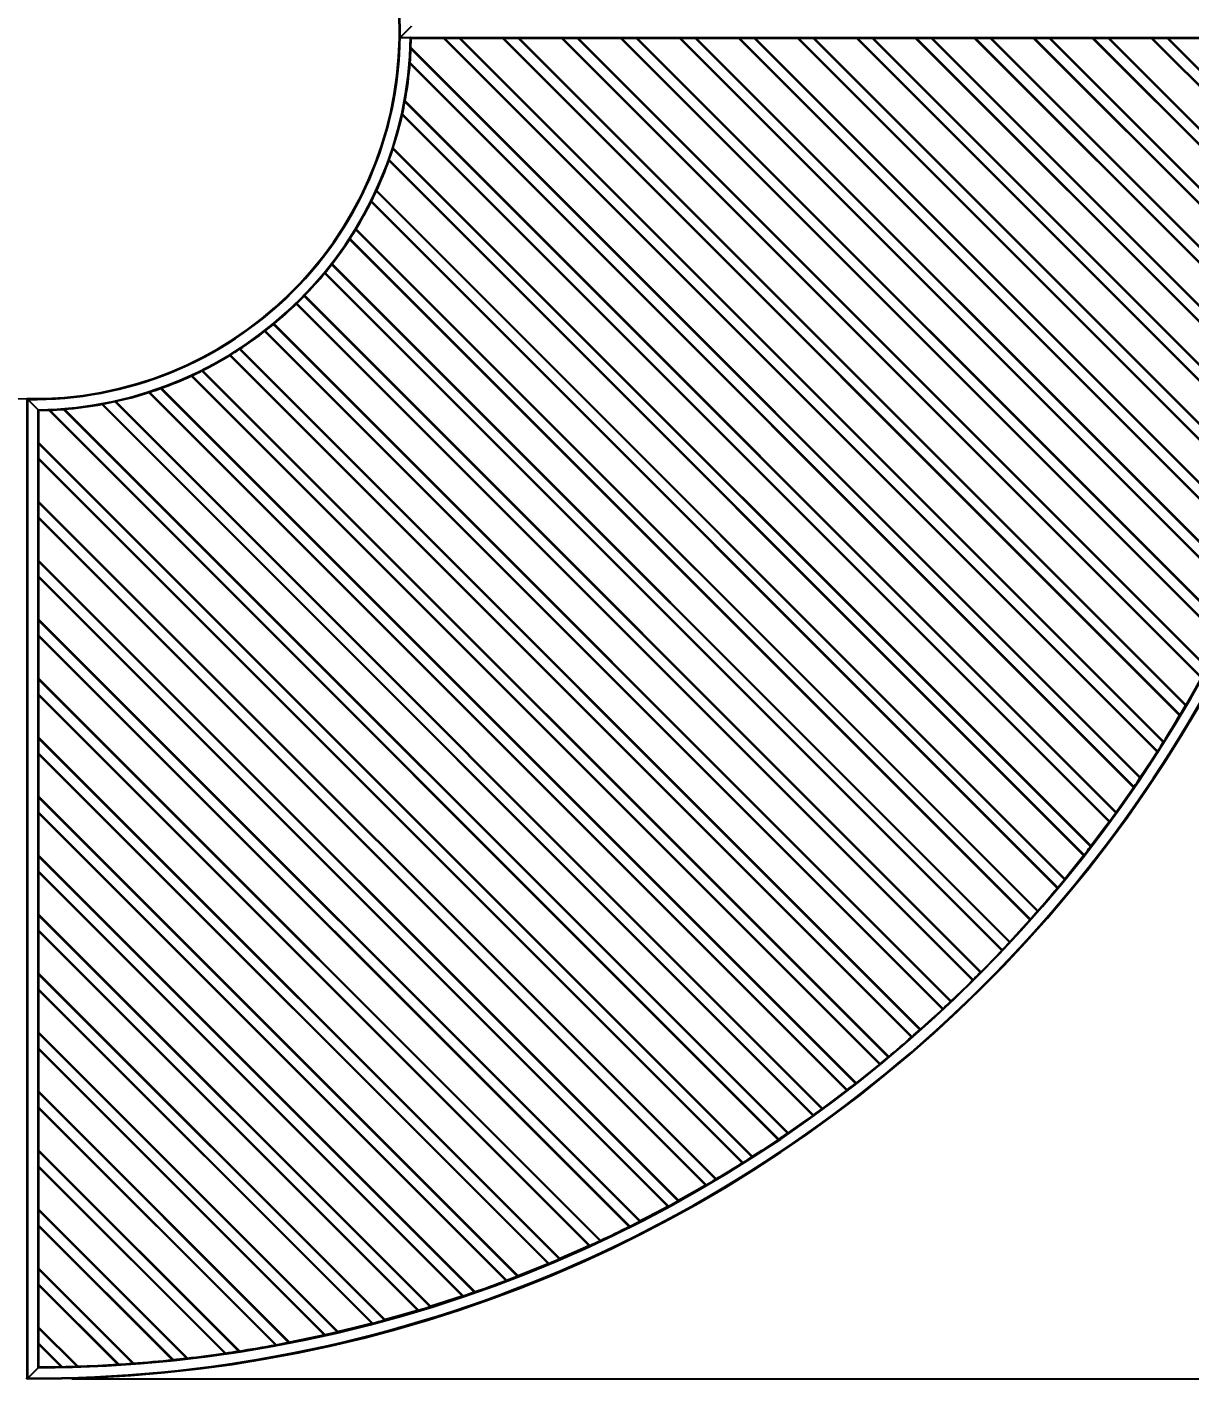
# Model space of a CAD drawing. Header units: millimetres. Extents: x -3019 to 2921, y -1257 to 2943.
# Drawn here: x -1584 to -803, y 381 to 1288 of the extents above; entities that cross this region are included whole.
import ezdxf

# ---------------------------------------------------------------- set-up
doc = ezdxf.new("R2010")
doc.units = ezdxf.units.MM
doc.header["$PDSIZE"] = -1
doc.layers.add('WYMIAR', color=96, linetype='Continuous')
doc.dimstyles.new('1-1', dxfattribs={"dimtxt": 30, "dimasz": 25, "dimexe": 6.25, "dimexo": 30, "dimgap": 20.625, "dimtad": 1, "dimdec": 1, "dimtxsty": 'Standard', "dimcen": 0, "dimclrd": 2, "dimclre": 2, "dimclrt": 2, "dimadec": 0, "dimazin": 0, "dimtfac": 1, "dimtdec": 1, "dimtmove": 0, "dimatfit": 3, "dimfxl": 1, "dimarcsym": 0})

# ---------------------------------------------------------------- blocks, each defined once
blk = doc.blocks.new('*D13')
at = {"layer": 'Defpoints', "color": 0}
for p in [(-1583.56, 2188.54), (-1583.56, 380.54), (-414.66, 380.54)]:
    blk.add_point(p, dxfattribs=at)
at = {"layer": 'WYMIAR', "color": 2, "lineweight": -2}
for p, q in [((-1553.56, 2188.54), (-408.41, 2188.54)), ((-414.66, 2163.54), (-414.66, 405.54)), ((-1553.56, 380.54), (-408.41, 380.54))]:
    blk.add_line(p, q, dxfattribs=at)
at = {"layer": 'WYMIAR', "color": 2}
for points in [[(-418.83, 2163.54), (-410.49, 2163.54), (-414.66, 2188.54)], [(-418.83, 405.54), (-410.49, 405.54), (-414.66, 380.54)]]:
    blk.add_solid(points, dxfattribs=at)
at = {"layer": 'WYMIAR', "color": 2, "insert": (-450.28, 1284.54), "char_height": 30, "attachment_point": 5, "rotation": 90}
blk.add_mtext('1800', dxfattribs=at)

msp = doc.modelspace()

# ---------------------------------------------------------------- linework, layer by layer
for p, q in [((-1326.09, 1288.01), (-1333.09, 1281.01)), ((-1333.06, 1281.04), (-1326.06, 1288.04)), ((-1333.06, 1281.04), (-676.06, 1281.04)), ((-1325.81, 1273.45), (-1325.6, 1280.57)), ((-1325.6, 1280.54), (-1304.04, 1280.54)), ((-824.95, 801.45), (-1304.04, 1280.54)), ((-1304.04, 1280.54), (-1303.33, 1280.54)), ((-824.67, 801.88), (-1303.33, 1280.54)), ((-1303.33, 1280.54), (-1293.43, 1280.54)), ((-820.83, 807.94), (-1293.43, 1280.54)), ((-1293.43, 1280.54), (-1292.72, 1280.54)), ((-1292.72, 1280.54), (-1264.44, 1280.54)), ((-820.56, 808.38), (-1292.72, 1280.54)), ((-809.83, 825.93), (-1264.44, 1280.54)), ((-1264.44, 1280.54), (-1263.73, 1280.54)), ((-809.57, 826.37), (-1263.73, 1280.54)), ((-1263.73, 1280.54), (-1253.83, 1280.54)), ((-805.89, 832.6), (-1253.83, 1280.54)), ((-1253.83, 1280.54), (-1253.12, 1280.54)), ((-1253.12, 1280.54), (-1224.84, 1280.54)), ((-805.63, 833.05), (-1253.12, 1280.54)), ((-795.39, 851.09), (-1224.84, 1280.54)), ((-1224.84, 1280.54), (-1224.13, 1280.54)), ((-795.14, 851.54), (-1224.13, 1280.54)), ((-1224.13, 1280.54), (-1214.23, 1280.54)), ((-791.64, 857.94), (-1214.23, 1280.54)), ((-1214.23, 1280.54), (-1213.53, 1280.54)), ((-1213.53, 1280.54), (-1185.24, 1280.54)), ((-791.39, 858.4), (-1213.53, 1280.54)), ((-781.64, 876.94), (-1185.24, 1280.54)), ((-1185.24, 1280.54), (-1184.53, 1280.54)), ((-781.4, 877.41), (-1184.53, 1280.54)), ((-1184.53, 1280.54), (-1174.64, 1280.54)), ((-778.08, 883.99), (-1174.64, 1280.54)), ((-1174.64, 1280.54), (-1173.93, 1280.54)), ((-1173.93, 1280.54), (-1145.64, 1280.54)), ((-777.85, 884.46), (-1173.93, 1280.54)), ((-768.62, 903.51), (-1145.64, 1280.54)), ((-1145.64, 1280.54), (-1144.94, 1280.54)), ((-768.39, 903.99), (-1144.94, 1280.54)), ((-1144.94, 1280.54), (-1135.04, 1280.54)), ((-765.25, 910.76), (-1135.04, 1280.54)), ((-1135.04, 1280.54), (-1134.33, 1280.54)), ((-1134.33, 1280.54), (-1106.05, 1280.54)), ((-765.03, 911.24), (-1134.33, 1280.54)), ((-756.34, 930.83), (-1106.05, 1280.54)), ((-1106.05, 1280.54), (-1105.34, 1280.54)), ((-756.12, 931.32), (-1105.34, 1280.54)), ((-1105.34, 1280.54), (-1095.44, 1280.54)), ((-753.18, 938.28), (-1095.44, 1280.54)), ((-1095.44, 1280.54), (-1094.73, 1280.54)), ((-1094.73, 1280.54), (-1066.45, 1280.54)), ((-752.97, 938.77), (-1094.73, 1280.54)), ((-744.83, 958.92), (-1066.45, 1280.54)), ((-1066.45, 1280.54), (-1065.74, 1280.54)), ((-744.63, 959.43), (-1065.74, 1280.54)), ((-1065.74, 1280.54), (-1055.84, 1280.54)), ((-741.88, 966.58), (-1055.84, 1280.54)), ((-1055.84, 1280.54), (-1055.13, 1280.54)), ((-1055.13, 1280.54), (-1026.85, 1280.54)), ((-741.69, 967.09), (-1055.13, 1280.54)), ((-734.12, 987.81), (-1026.85, 1280.54)), ((-1026.85, 1280.54), (-1026.14, 1280.54)), ((-733.94, 988.34), (-1026.14, 1280.54)), ((-1026.14, 1280.54), (-1016.24, 1280.54)), ((-731.4, 995.69), (-1016.24, 1280.54)), ((-1016.24, 1280.54), (-1015.54, 1280.54)), ((-1015.54, 1280.54), (-987.25, 1280.54)), ((-731.22, 996.22), (-1015.54, 1280.54)), ((-724.27, 1017.55), (-987.25, 1280.54)), ((-987.25, 1280.54), (-986.55, 1280.54)), ((-724.1, 1018.09), (-986.55, 1280.54)), ((-986.55, 1280.54), (-976.65, 1280.54)), ((-721.78, 1025.67), (-976.65, 1280.54)), ((-976.65, 1280.54), (-975.94, 1280.54)), ((-975.94, 1280.54), (-947.65, 1280.54)), ((-721.61, 1026.21), (-975.94, 1280.54)), ((-715.3, 1048.19), (-947.65, 1280.54)), ((-947.65, 1280.54), (-946.95, 1280.54)), ((-715.15, 1048.74), (-946.95, 1280.54)), ((-946.95, 1280.54), (-937.05, 1280.54)), ((-713.06, 1056.55), (-937.05, 1280.54)), ((-937.05, 1280.54), (-936.34, 1280.54)), ((-936.34, 1280.54), (-908.06, 1280.54)), ((-712.91, 1057.11), (-936.34, 1280.54)), ((-707.28, 1079.76), (-908.06, 1280.54)), ((-908.06, 1280.54), (-907.35, 1280.54)), ((-707.14, 1080.33), (-907.35, 1280.54)), ((-907.35, 1280.54), (-897.45, 1280.54)), ((-705.3, 1088.39), (-897.45, 1280.54)), ((-897.45, 1280.54), (-896.74, 1280.54)), ((-896.74, 1280.54), (-868.46, 1280.54)), ((-705.17, 1088.97), (-896.74, 1280.54)), ((-700.27, 1112.35), (-868.46, 1280.54)), ((-868.46, 1280.54), (-867.75, 1280.54)), ((-700.15, 1112.94), (-867.75, 1280.54)), ((-867.75, 1280.54), (-857.85, 1280.54)), ((-698.57, 1121.26), (-857.85, 1280.54)), ((-857.85, 1280.54), (-857.14, 1280.54)), ((-857.14, 1280.54), (-828.86, 1280.54)), ((-698.46, 1121.85), (-857.14, 1280.54)), ((-694.34, 1146.02), (-828.86, 1280.54)), ((-828.86, 1280.54), (-828.15, 1280.54)), ((-694.24, 1146.63), (-828.15, 1280.54)), ((-828.15, 1280.54), (-818.25, 1280.54)), ((-692.94, 1155.23), (-818.25, 1280.54)), ((-818.25, 1280.54), (-817.55, 1280.54)), ((-817.55, 1280.54), (-789.26, 1280.54)), ((-692.86, 1155.85), (-817.55, 1280.54)), ((-836.44, 783.95), (-1325.81, 1273.32)), ((-836.16, 784.38), (-1325.78, 1274)), ((-840.74, 777.64), (-1326.45, 1263.35)), ((-840.45, 778.06), (-1326.4, 1264.01)), ((-852.71, 760.62), (-1329.9, 1237.81)), ((-852.41, 761.03), (-1329.79, 1238.41)), ((-857.17, 754.48), (-1331.71, 1229.01)), ((-856.87, 754.89), (-1331.58, 1229.59)), ((-874.25, 731.96), (-1340.64, 1198.35)), ((-873.94, 732.35), (-1340.45, 1198.87)), ((-869.61, 737.93), (-1337.93, 1206.25)), ((-869.3, 738.33), (-1337.76, 1206.78)), ((-891.64, 710.46), (-1352.3, 1171.11)), ((-887.15, 715.87), (-1349.08, 1177.8)), ((-886.84, 716.26), (-1348.86, 1178.28)), ((-891.96, 710.07), (-1352.53, 1170.64)), ((-910.3, 688.81), (-1366.99, 1145.51)), ((-909.96, 689.18), (-1366.72, 1145.94)), ((-905.32, 694.44), (-1362.88, 1152)), ((-904.99, 694.82), (-1362.62, 1152.44)), ((-924.12, 673.64), (-1379.07, 1128.59)), ((-923.77, 674), (-1378.76, 1128.99)), ((-929.25, 668.17), (-1383.79, 1122.71)), ((-928.91, 668.53), (-1383.47, 1123.1)), ((-943.53, 653.45), (-1397.5, 1107.43)), ((-943.18, 653.81), (-1397.15, 1107.78)), ((-948.83, 648.15), (-1402.81, 1102.13)), ((-948.48, 648.5), (-1402.45, 1102.48)), ((-969.03, 628.75), (-1424.02, 1083.74)), ((-968.66, 629.09), (-1423.62, 1084.05)), ((-963.56, 633.88), (-1418.12, 1088.45)), ((-963.2, 634.23), (-1417.73, 1088.77)), ((-984.21, 614.94), (-1440.96, 1071.69)), ((-983.83, 615.27), (-1440.53, 1071.97)), ((-989.85, 609.97), (-1447.47, 1067.59)), ((-989.47, 610.3), (-1447.03, 1067.86)), ((-1011.29, 591.81), (-1473.31, 1053.83)), ((-1010.9, 592.13), (-1472.83, 1054.06)), ((-1005.48, 596.61), (-1466.14, 1057.27)), ((-1005.1, 596.93), (-1465.67, 1057.51)), ((-1027.38, 578.91), (-1493.89, 1045.42)), ((-1026.98, 579.22), (-1493.37, 1045.61)), ((-1583.56, 1038.54), (-1583.56, 380.55)), ((-1583.56, 380.54), (-1583.56, 1038.54)), ((-1576.09, 1031.06), (-1583.09, 1038.06)), ((-1583.07, 381.04), (-1583.07, 1038.04)), ((-1583.07, 1038.04), (-1576.07, 1031.04)), ((-1056.06, 557.38), (-1533.44, 1034.76)), ((-1055.65, 557.68), (-1532.84, 1034.87)), ((-1049.91, 561.85), (-1524.62, 1036.55)), ((-1049.5, 562.15), (-1524.04, 1036.68)), ((-1033.35, 574.28), (-1501.81, 1042.73)), ((-1032.95, 574.59), (-1501.27, 1042.91)), ((-1576.07, 388.04), (-1576.07, 1031.04)), ((-1575.6, 1030.57), (-1568.35, 1030.79)), ((-1575.56, 1009.01), (-1575.56, 1030.54)), ((-1079.4, 541.13), (-1569.03, 1030.76)), ((-1078.98, 541.42), (-1568.35, 1030.79)), ((-1073.09, 545.42), (-1559.03, 1031.37)), ((-1072.67, 545.71), (-1558.38, 1031.42)), ((-1096.48, 529.92), (-1575.56, 1009.01)), ((-1575.56, 1008.3), (-1575.56, 1009.01)), ((-1096.91, 529.65), (-1575.56, 1008.3)), ((-1575.56, 998.4), (-1575.56, 1008.3)), ((-1102.97, 525.81), (-1575.56, 998.4)), ((-1575.56, 997.7), (-1575.56, 998.4)), ((-1575.56, 969.41), (-1575.56, 997.7)), ((-1103.4, 525.54), (-1575.56, 997.7)), ((-1120.96, 514.8), (-1575.56, 969.41)), ((-1575.56, 968.7), (-1575.56, 969.41)), ((-1121.4, 514.54), (-1575.56, 968.7)), ((-1575.56, 958.81), (-1575.56, 968.7)), ((-1127.63, 510.87), (-1575.56, 958.81)), ((-1575.56, 958.1), (-1575.56, 958.81)), ((-1575.56, 929.81), (-1575.56, 958.1)), ((-1128.07, 510.61), (-1575.56, 958.1)), ((-1146.11, 500.36), (-1575.56, 929.81)), ((-1575.56, 929.11), (-1575.56, 929.81)), ((-1146.57, 500.11), (-1575.56, 929.11)), ((-1575.56, 919.21), (-1575.56, 929.11)), ((-1152.97, 496.61), (-1575.56, 919.21)), ((-1575.56, 918.5), (-1575.56, 919.21)), ((-1575.56, 890.22), (-1575.56, 918.5)), ((-1153.43, 496.36), (-1575.56, 918.5)), ((-1171.97, 486.62), (-1575.56, 890.22)), ((-1575.56, 889.51), (-1575.56, 890.22)), ((-1172.43, 486.38), (-1575.56, 889.51)), ((-1575.56, 879.61), (-1575.56, 889.51)), ((-1179.01, 483.06), (-1575.56, 879.61)), ((-1575.56, 878.9), (-1575.56, 879.61)), ((-1575.56, 850.62), (-1575.56, 878.9)), ((-1179.48, 482.82), (-1575.56, 878.9)), ((-1198.54, 473.59), (-1575.56, 850.62)), ((-1575.56, 849.91), (-1575.56, 850.62)), ((-1199.02, 473.37), (-1575.56, 849.91)), ((-1575.56, 840.01), (-1575.56, 849.91)), ((-1205.78, 470.23), (-1575.56, 840.01)), ((-1575.56, 839.3), (-1575.56, 840.01)), ((-1575.56, 811.02), (-1575.56, 839.3)), ((-1206.27, 470.01), (-1575.56, 839.3)), ((-1225.86, 461.31), (-1575.56, 811.02)), ((-1575.56, 810.31), (-1575.56, 811.02)), ((-1226.35, 461.1), (-1575.56, 810.31)), ((-1575.56, 800.41), (-1575.56, 810.31)), ((-1233.3, 458.15), (-1575.56, 800.41)), ((-1575.56, 799.71), (-1575.56, 800.41)), ((-1575.56, 771.42), (-1575.56, 799.71)), ((-1233.8, 457.94), (-1575.56, 799.71)), ((-1253.94, 449.8), (-1575.56, 771.42)), ((-1575.56, 770.71), (-1575.56, 771.42)), ((-1254.45, 449.6), (-1575.56, 770.71)), ((-1575.56, 760.82), (-1575.56, 770.71)), ((-1261.6, 446.85), (-1575.56, 760.82)), ((-1575.56, 760.11), (-1575.56, 760.82)), ((-1575.56, 731.82), (-1575.56, 760.11)), ((-1262.12, 446.66), (-1575.56, 760.11)), ((-1282.84, 439.1), (-1575.56, 731.82)), ((-1575.56, 731.12), (-1575.56, 731.82)), ((-1283.36, 438.91), (-1575.56, 731.12)), ((-1575.56, 721.22), (-1575.56, 731.12)), ((-1290.72, 436.37), (-1575.56, 721.22)), ((-1575.56, 720.51), (-1575.56, 721.22)), ((-1575.56, 692.23), (-1575.56, 720.51)), ((-1291.25, 436.19), (-1575.56, 720.51)), ((-1312.58, 429.24), (-1575.56, 692.23)), ((-1575.56, 691.52), (-1575.56, 692.23)), ((-1313.12, 429.07), (-1575.56, 691.52)), ((-1575.56, 681.62), (-1575.56, 691.52)), ((-1320.7, 426.75), (-1575.56, 681.62)), ((-1575.56, 680.91), (-1575.56, 681.62)), ((-1575.56, 652.63), (-1575.56, 680.91)), ((-1321.24, 426.59), (-1575.56, 680.91)), ((-1343.21, 420.27), (-1575.56, 652.63)), ((-1575.56, 651.92), (-1575.56, 652.63)), ((-1343.77, 420.12), (-1575.56, 651.92)), ((-1575.56, 642.02), (-1575.56, 651.92)), ((-1351.57, 418.03), (-1575.56, 642.02)), ((-1575.56, 641.31), (-1575.56, 642.02)), ((-1575.56, 613.03), (-1575.56, 641.31)), ((-1352.13, 417.88), (-1575.56, 641.31)), ((-1374.79, 412.25), (-1575.56, 613.03)), ((-1575.56, 612.32), (-1575.56, 613.03)), ((-1375.36, 412.12), (-1575.56, 612.32)), ((-1575.56, 602.42), (-1575.56, 612.32)), ((-1383.41, 410.27), (-1575.56, 602.42)), ((-1575.56, 601.72), (-1575.56, 602.42)), ((-1575.56, 573.43), (-1575.56, 601.72)), ((-1383.99, 410.14), (-1575.56, 601.72)), ((-1407.37, 405.24), (-1575.56, 573.43)), ((-1575.56, 572.72), (-1575.56, 573.43)), ((-1407.96, 405.12), (-1575.56, 572.72)), ((-1575.56, 562.83), (-1575.56, 572.72)), ((-1416.28, 403.54), (-1575.56, 562.83)), ((-1575.56, 562.12), (-1575.56, 562.83)), ((-1575.56, 533.83), (-1575.56, 562.12)), ((-1416.88, 403.43), (-1575.56, 562.12)), ((-1441.04, 399.31), (-1575.56, 533.83)), ((-1575.56, 533.13), (-1575.56, 533.83)), ((-1441.65, 399.22), (-1575.56, 533.13)), ((-1575.56, 523.23), (-1575.56, 533.13)), ((-1450.26, 397.92), (-1575.56, 523.23)), ((-1575.56, 522.52), (-1575.56, 523.23)), ((-1575.56, 494.24), (-1575.56, 522.52)), ((-1450.87, 397.83), (-1575.56, 522.52)), ((-1475.89, 394.56), (-1575.56, 494.24)), ((-1575.56, 493.53), (-1575.56, 494.24)), ((-1476.52, 394.48), (-1575.56, 493.53)), ((-1575.56, 483.63), (-1575.56, 493.53)), ((-1485.43, 393.5), (-1575.56, 483.63)), ((-1575.56, 482.92), (-1575.56, 483.63)), ((-1575.56, 454.64), (-1575.56, 482.92)), ((-1486.07, 393.43), (-1575.56, 482.92)), ((-1512.02, 391.09), (-1575.56, 454.64)), ((-1575.56, 453.93), (-1575.56, 454.64)), ((-1512.67, 391.04), (-1575.56, 453.93)), ((-1575.56, 444.03), (-1575.56, 453.93)), ((-1521.93, 390.39), (-1575.56, 444.03)), ((-1575.56, 443.32), (-1575.56, 444.03)), ((-1575.56, 415.04), (-1575.56, 443.32)), ((-1522.59, 390.35), (-1575.56, 443.32)), ((-1549.57, 389.04), (-1575.56, 415.04)), ((-1575.56, 414.33), (-1575.56, 415.04)), ((-1550.25, 389.02), (-1575.56, 414.33)), ((-1575.56, 404.43), (-1575.56, 414.33)), ((-1559.89, 388.75), (-1575.56, 404.43)), ((-1575.56, 403.73), (-1575.56, 404.43)), ((-1575.56, 388.55), (-1575.56, 403.73)), ((-1560.58, 388.74), (-1575.56, 403.73)), ((-1576.07, 388.04), (-1583.07, 381.04)), ((-1576.06, 388.05), (-1583.06, 381.05)), ((-1559.89, 388.75), (-1575.56, 388.55)), ((-1583.56, 380.55), (-1583.56, 380.54))]:
    msp.add_line(p, q)
at = {"flags": 128}
for points in [[(-1333.56, 1280.54), (-1333.56, 1280.55), (-1333.53, 1280.57), (-1333.5, 1280.61), (-1333.45, 1280.66), (-1333.39, 1280.72), (-1333.31, 1280.79), (-1333.24, 1280.87), (-1333.15, 1280.95), (-1333.06, 1281.04)], [(-1325.56, 1280.54), (-1325.57, 1280.55), (-1325.6, 1280.57), (-1325.63, 1280.61), (-1325.68, 1280.66), (-1325.74, 1280.72), (-1325.81, 1280.79), (-1325.89, 1280.87), (-1325.98, 1280.95), (-1326.06, 1281.04)], [(-1584.06, 1038.04), (-1583.98, 1038.13), (-1583.89, 1038.21), (-1583.82, 1038.29), (-1583.74, 1038.36), (-1583.68, 1038.42), (-1583.63, 1038.47), (-1583.6, 1038.51), (-1583.57, 1038.53), (-1583.56, 1038.54)], [(-1583.56, 1038.54), (-1583.56, 1038.53), (-1583.53, 1038.5), (-1583.48, 1038.45), (-1583.42, 1038.39), (-1583.34, 1038.32), (-1583.26, 1038.23), (-1583.16, 1038.14), (-1583.07, 1038.04)], [(-1576.07, 1031.04), (-1575.98, 1030.95), (-1575.89, 1030.87), (-1575.81, 1030.79), (-1575.74, 1030.72), (-1575.68, 1030.66), (-1575.63, 1030.61), (-1575.6, 1030.57), (-1575.57, 1030.55), (-1575.56, 1030.54)], [(-795.14, 851.54), (-801.33, 840.5), (-805.89, 832.6)], [(-824.67, 801.88), (-829.02, 795.15), (-836.44, 783.95)], [(-840.45, 778.06), (-848.95, 765.86), (-852.71, 760.62)], [(-856.92, 754.82), (-859.35, 751.52), (-869.61, 737.93)], [(-873.99, 732.29), (-880.98, 723.47), (-887.15, 715.87)], [(-909.96, 689.18), (-915.47, 683.05), (-924.12, 673.64)], [(-928.97, 668.47), (-939.77, 657.26), (-943.53, 653.45)], [(-948.54, 648.44), (-952.29, 644.74), (-963.56, 633.88)], [(-968.66, 629.09), (-978.07, 620.44), (-984.21, 614.94)], [(-1010.96, 592.07), (-1018.5, 585.96), (-1027.38, 578.91)], [(-1032.95, 574.59), (-1046.55, 564.32), (-1049.91, 561.85)], [(-1055.71, 557.63), (-1060.89, 553.93), (-1073.09, 545.42)], [(-1078.98, 541.42), (-1090.18, 534), (-1096.91, 529.65)], [(-1127.63, 510.87), (-1135.53, 506.31), (-1146.57, 500.11)], [(-1152.97, 496.61), (-1166.64, 489.36), (-1172.43, 486.38)], [(-1205.87, 470.19), (-1214.5, 466.28), (-1226.35, 461.1)], [(-1233.3, 458.15), (-1247.13, 452.49), (-1254.45, 449.6)], [(-1290.82, 436.34), (-1297.03, 434.25), (-1313.12, 429.07)], [(-1320.8, 426.72), (-1330.87, 423.75), (-1343.77, 420.12)], [(-1351.7, 418), (-1365.09, 414.59), (-1375.36, 412.12)], [(-1383.54, 410.25), (-1399.65, 406.79), (-1407.96, 405.12)], [(-1575.56, 388.54), (-1575.57, 388.53), (-1575.6, 388.5), (-1575.65, 388.45), (-1575.71, 388.39), (-1575.79, 388.32), (-1575.87, 388.23), (-1575.97, 388.14), (-1576.07, 388.04)], [(-1583.56, 380.54), (-1583.57, 380.55), (-1583.6, 380.57), (-1583.63, 380.61), (-1583.68, 380.66), (-1583.74, 380.72), (-1583.82, 380.79), (-1583.89, 380.87), (-1583.98, 380.95), (-1584.06, 381.04)], [(-1583.07, 381.04), (-1583.16, 380.94), (-1583.26, 380.85), (-1583.34, 380.76), (-1583.42, 380.69), (-1583.48, 380.62), (-1583.53, 380.58), (-1583.56, 380.55), (-1583.56, 380.54)]]:
    msp.add_lwpolyline(points, dxfattribs=at)
for centre, radius, start, end in [((-1579.56, 1284.54), 904, 359.74704, 90.25296), ((-1579.56, 1284.54), 903.5, 359.77847, 90.22153), ((-1587.56, 1284.54), 246, 89.06062, 180.93938), ((-1579.56, 1284.54), 246, 359.06062, 90.93938), ((-1579.56, 1284.54), 246.5, 359.18058, 90.81942), ((-1587.56, 1284.54), 246, 180.93938, 270.93938), ((-1579.56, 1284.54), 246, 269.06062, 359.06062), ((-1579.56, 1284.54), 904, 269.74704, 359.74704), ((-1579.56, 1284.54), 246.5, 269.18058, 0.81942), ((-1579.56, 1284.54), 903.5, 269.77847, 0.22153), ((-1579.56, 1284.54), 253.5, 270.7857, 359.2143), ((-1579.56, 1284.54), 896.5, 270.22413, 359.77587), ((-1579.56, 1284.54), 254, 355.36374, 357.46944), ((-1579.56, 1284.54), 254, 349.39956, 355.36374), ((-1579.56, 1284.54), 254, 347.50693, 349.39956), ((-1579.56, 1284.54), 254, 342.0472, 347.50693), ((-1579.56, 1284.54), 254, 335.15056, 340.2878), ((-1579.56, 1284.54), 254, 340.2878, 342.0472), ((-1579.56, 1284.54), 254, 328.54753, 333.47731), ((-1579.56, 1284.54), 254, 333.47731, 335.15056), ((-1579.56, 1284.54), 254, 322.14288, 326.92862), ((-1579.56, 1284.54), 254, 326.92862, 328.54753), ((-1579.56, 1284.54), 254, 320.53517, 322.12392), ((-1579.56, 1284.54), 254, 315.78953, 320.53517), ((-1579.56, 1284.54), 254, 314.21047, 315.78953), ((-1579.56, 1284.54), 254, 309.48371, 314.21047), ((-1579.56, 1284.54), 254, 303.09074, 307.87608), ((-1579.56, 1284.54), 254, 307.87608, 309.46483), ((-1579.56, 1284.54), 254, 301.45247, 303.07138), ((-1579.56, 1284.54), 254, 296.54322, 301.45247), ((-1579.56, 1284.54), 254, 289.73462, 294.84944), ((-1579.56, 1284.54), 254, 294.84944, 296.52269), ((-1579.56, 1284.54), 254, 287.9528, 289.7122), ((-1579.56, 1284.54), 254, 274.66438, 280.60044), ((-1579.56, 1284.54), 254, 280.60044, 282.49307), ((-1579.56, 1284.54), 254, 282.49307, 287.9528), ((-1579.56, 1284.54), 254, 272.53056, 274.63626), ((-1579.56, 1284.54), 896, 327.8651, 329.24089), ((-1579.56, 1284.54), 896, 329.24648, 329.70878), ((-1579.56, 1284.54), 896, 327.40636, 327.8651), ((-1579.56, 1284.54), 896, 325.57916, 326.03486), ((-1579.56, 1284.54), 896, 323.76277, 324.21597), ((-1579.56, 1284.54), 896, 321.95523, 322.40639), ((-1579.56, 1284.54), 896, 318.8076, 320.14929), ((-1579.56, 1284.54), 896, 320.15462, 320.60422), ((-1579.56, 1284.54), 896, 318.3591, 318.8076), ((-1579.56, 1284.54), 896, 316.56688, 317.01472), ((-1579.56, 1284.54), 896, 314.77619, 315.22381), ((-1579.56, 1284.54), 896, 312.98528, 313.43312), ((-1579.56, 1284.54), 896, 309.84538, 311.18708), ((-1579.56, 1284.54), 896, 311.1924, 311.6409), ((-1579.56, 1284.54), 896, 309.39578, 309.84538), ((-1579.56, 1284.54), 896, 307.59361, 308.04477), ((-1579.56, 1284.54), 896, 305.78403, 306.23723), ((-1579.56, 1284.54), 896, 303.96514, 304.42084), ((-1579.56, 1284.54), 896, 302.1349, 302.59364), ((-1579.56, 1284.54), 896, 300.75352, 302.1349), ((-1579.56, 1284.54), 896, 300.29122, 300.75352), ((-1579.56, 1284.54), 896, 298.43181, 298.89826), ((-1579.56, 1284.54), 896, 295.13265, 296.55427), ((-1579.56, 1284.54), 896, 296.55427, 297.0255), ((-1579.56, 1284.54), 896, 294.65597, 295.13265), ((-1579.56, 1284.54), 896, 292.73405, 293.21691), ((-1579.56, 1284.54), 896, 289.30415, 290.7791), ((-1579.56, 1284.54), 896, 290.78535, 291.27522), ((-1579.56, 1284.54), 896, 288.80636, 289.30415), ((-1579.56, 1284.54), 896, 286.79314, 287.29989), ((-1579.56, 1284.54), 896, 284.74123, 285.2581), ((-1579.56, 1284.54), 896, 282.64549, 283.17384), ((-1579.56, 1284.54), 896, 278.85408, 280.5), ((-1579.56, 1284.54), 896, 280.5, 281.0414), ((-1579.56, 1284.54), 896, 271.87489, 273.67932), ((-1579.56, 1284.54), 896, 273.68821, 274.28146), ((-1579.56, 1284.54), 896, 274.28146, 276.03053), ((-1579.56, 1284.54), 896, 276.03053, 276.60395), ((-1579.56, 1284.54), 896, 276.60395, 278.28979), ((-1579.56, 1284.54), 896, 278.29778, 278.85408), ((-1579.56, 1284.54), 896, 271.25847, 271.87489)]:
    msp.add_arc(centre, radius, start, end)
for points, knots in [([(-1333.09, 1281.01), (-1333.16, 1280.94), (-1333.29, 1280.81), (-1333.45, 1280.66), (-1333.54, 1280.56), (-1333.59, 1280.51), (-1333.6, 1280.51), (-1333.6, 1280.51)], [0, 0, 0, 0, 0.315964, 0.564989, 0.745002, 0.885905, 1, 1, 1, 1]), ([(-1325.6, 1288.51), (-1325.6, 1288.51), (-1325.6, 1288.5), (-1325.63, 1288.47), (-1325.71, 1288.39), (-1325.85, 1288.25), (-1325.99, 1288.12), (-1326.07, 1288.03), (-1326.09, 1288.01)], [0, 0, 0, 0, 0.074032, 0.209124, 0.381762, 0.615506, 0.927783, 1, 1, 1, 1]), ([(-1326.09, 1281.06), (-1326.02, 1281), (-1325.9, 1280.88), (-1325.75, 1280.72), (-1325.65, 1280.63), (-1325.6, 1280.58), (-1325.6, 1280.57), (-1325.6, 1280.57)], [0, 0, 0, 0, 0.294251, 0.547023, 0.732339, 0.879526, 1, 1, 1, 1]), ([(-1325.81, 1273.32), (-1325.81, 1273.41), (-1325.8, 1273.57), (-1325.79, 1273.78), (-1325.79, 1273.92), (-1325.78, 1273.99), (-1325.78, 1274), (-1325.78, 1274)], [0, 0, 0, 0, 0.272287, 0.529075, 0.719636, 0.87249, 1, 1, 1, 1]), ([(-1326.45, 1263.35), (-1326.45, 1263.36), (-1326.45, 1263.37), (-1326.44, 1263.45), (-1326.43, 1263.59), (-1326.41, 1263.79), (-1326.4, 1263.94), (-1326.4, 1264.01)], [0, 0, 0, 0, 0.153606, 0.306645, 0.510681, 0.774419, 1, 1, 1, 1]), ([(-1329.9, 1237.81), (-1329.88, 1237.9), (-1329.85, 1238.06), (-1329.82, 1238.25), (-1329.8, 1238.37), (-1329.79, 1238.41), (-1329.79, 1238.41), (-1329.79, 1238.41)], [0, 0, 0, 0, 0.293132, 0.571342, 0.760649, 0.950902, 1, 1, 1, 1]), ([(-1331.71, 1229.01), (-1331.71, 1229.02), (-1331.7, 1229.03), (-1331.69, 1229.11), (-1331.66, 1229.22), (-1331.63, 1229.39), (-1331.6, 1229.52), (-1331.58, 1229.59), (-1331.58, 1229.59)], [0, 0, 0, 0, 0.173921, 0.347422, 0.531215, 0.742282, 0.98577, 1, 1, 1, 1]), ([(-1340.64, 1198.35), (-1340.63, 1198.35), (-1340.63, 1198.36), (-1340.6, 1198.44), (-1340.56, 1198.55), (-1340.51, 1198.7), (-1340.47, 1198.81), (-1340.45, 1198.87)], [0, 0, 0, 0, 0.189547, 0.378818, 0.575437, 0.78984, 1, 1, 1, 1]), ([(-1337.93, 1206.25), (-1337.91, 1206.31), (-1337.87, 1206.45), (-1337.81, 1206.62), (-1337.77, 1206.74), (-1337.76, 1206.78), (-1337.76, 1206.78), (-1337.76, 1206.78)], [0, 0, 0, 0, 0.24973, 0.49998, 0.733328, 0.939262, 1, 1, 1, 1]), ([(-1352.53, 1170.64), (-1352.53, 1170.65), (-1352.53, 1170.66), (-1352.49, 1170.73), (-1352.43, 1170.84), (-1352.36, 1170.98), (-1352.32, 1171.07), (-1352.3, 1171.11)], [0, 0, 0, 0, 0.201103, 0.402049, 0.60737, 0.822639, 1, 1, 1, 1]), ([(-1349.08, 1177.8), (-1349.06, 1177.86), (-1349, 1177.97), (-1348.93, 1178.12), (-1348.88, 1178.23), (-1348.86, 1178.28), (-1348.86, 1178.28), (-1348.86, 1178.28)], [0, 0, 0, 0, 0.2328415, 0.4659351, 0.6913385, 0.9027053, 1, 1, 1, 1]), ([(-1366.99, 1145.51), (-1366.99, 1145.51), (-1366.99, 1145.52), (-1366.94, 1145.59), (-1366.87, 1145.7), (-1366.79, 1145.82), (-1366.74, 1145.9), (-1366.72, 1145.94)], [0, 0, 0, 0, 0.2090008, 0.417933, 0.628822, 0.8439449, 1, 1, 1, 1]), ([(-1362.88, 1152), (-1362.85, 1152.05), (-1362.79, 1152.16), (-1362.71, 1152.29), (-1362.65, 1152.39), (-1362.62, 1152.44), (-1362.62, 1152.44), (-1362.62, 1152.44)], [0, 0, 0, 0, 0.222531, 0.445155, 0.664774, 0.878384, 1, 1, 1, 1]), ([(-1379.07, 1128.59), (-1379.04, 1128.64), (-1378.97, 1128.73), (-1378.87, 1128.85), (-1378.8, 1128.94), (-1378.77, 1128.99), (-1378.76, 1128.99), (-1378.76, 1128.99)], [0, 0, 0, 0, 0.216808, 0.43365, 0.649731, 0.864188, 1, 1, 1, 1]), ([(-1383.79, 1122.71), (-1383.79, 1122.71), (-1383.78, 1122.72), (-1383.73, 1122.79), (-1383.65, 1122.88), (-1383.56, 1122.99), (-1383.5, 1123.07), (-1383.47, 1123.1)], [0, 0, 0, 0, 0.213485, 0.426954, 0.640841, 0.855633, 1, 1, 1, 1]), ([(-1397.5, 1107.43), (-1397.46, 1107.47), (-1397.38, 1107.55), (-1397.28, 1107.65), (-1397.2, 1107.74), (-1397.16, 1107.78), (-1397.16, 1107.78), (-1397.15, 1107.78)], [0, 0, 0, 0, 0.214723, 0.429439, 0.644162, 0.858848, 1, 1, 1, 1]), ([(-1402.81, 1102.13), (-1402.81, 1102.13), (-1402.8, 1102.14), (-1402.74, 1102.2), (-1402.65, 1102.29), (-1402.54, 1102.39), (-1402.48, 1102.45), (-1402.45, 1102.48)], [0, 0, 0, 0, 0.21467, 0.429326, 0.644015, 0.858726, 1, 1, 1, 1]), ([(-1424.02, 1083.74), (-1424.01, 1083.74), (-1424.01, 1083.75), (-1423.94, 1083.8), (-1423.84, 1083.88), (-1423.73, 1083.96), (-1423.65, 1084.02), (-1423.62, 1084.05)], [0, 0, 0, 0, 0.212595, 0.425152, 0.63848, 0.853407, 1, 1, 1, 1]), ([(-1418.12, 1088.45), (-1418.08, 1088.48), (-1417.99, 1088.56), (-1417.87, 1088.65), (-1417.79, 1088.72), (-1417.74, 1088.76), (-1417.74, 1088.77), (-1417.73, 1088.77)], [0, 0, 0, 0, 0.215932, 0.431888, 0.64736, 0.861895, 1, 1, 1, 1]), ([(-1440.96, 1071.69), (-1440.91, 1071.72), (-1440.81, 1071.78), (-1440.68, 1071.87), (-1440.59, 1071.93), (-1440.54, 1071.96), (-1440.54, 1071.97), (-1440.53, 1071.97)], [0, 0, 0, 0, 0.220636, 0.441348, 0.659745, 0.873597, 1, 1, 1, 1]), ([(-1447.47, 1067.59), (-1447.46, 1067.59), (-1447.46, 1067.6), (-1447.38, 1067.64), (-1447.28, 1067.71), (-1447.15, 1067.78), (-1447.07, 1067.84), (-1447.03, 1067.86)], [0, 0, 0, 0, 0.207183, 0.414273, 0.62395, 0.839273, 1, 1, 1, 1]), ([(-1473.31, 1053.83), (-1473.3, 1053.83), (-1473.29, 1053.84), (-1473.22, 1053.87), (-1473.11, 1053.93), (-1472.97, 1053.99), (-1472.87, 1054.03), (-1472.83, 1054.06)], [0, 0, 0, 0, 0.198316, 0.396423, 0.599784, 0.815125, 1, 1, 1, 1]), ([(-1466.14, 1057.27), (-1466.09, 1057.3), (-1465.98, 1057.35), (-1465.83, 1057.43), (-1465.72, 1057.48), (-1465.67, 1057.5), (-1465.67, 1057.51), (-1465.67, 1057.51)], [0, 0, 0, 0, 0.2295966, 0.4594253, 0.682951, 0.8950062, 1, 1, 1, 1]), ([(-1493.89, 1045.42), (-1493.83, 1045.45), (-1493.7, 1045.49), (-1493.54, 1045.55), (-1493.42, 1045.59), (-1493.38, 1045.61), (-1493.37, 1045.61), (-1493.37, 1045.61)], [0, 0, 0, 0, 0.2445342, 0.489514, 0.7203388, 0.9280344, 1, 1, 1, 1]), ([(-1583.53, 1038.57), (-1583.53, 1038.57), (-1583.54, 1038.57), (-1583.57, 1038.53), (-1583.65, 1038.45), (-1583.8, 1038.3), (-1583.94, 1038.16), (-1584.03, 1038.08), (-1584.04, 1038.06)], [0, 0, 0, 0, 0.080969, 0.211316, 0.382893, 0.622143, 0.948461, 1, 1, 1, 1]), ([(-1583.09, 1038.06), (-1583.16, 1038.14), (-1583.29, 1038.26), (-1583.45, 1038.42), (-1583.54, 1038.51), (-1583.59, 1038.56), (-1583.6, 1038.57), (-1583.6, 1038.57)], [0, 0, 0, 0, 0.315961, 0.564975, 0.745, 0.885901, 1, 1, 1, 1]), ([(-1533.44, 1034.76), (-1533.43, 1034.76), (-1533.42, 1034.77), (-1533.34, 1034.78), (-1533.23, 1034.8), (-1533.06, 1034.83), (-1532.92, 1034.86), (-1532.85, 1034.87), (-1532.84, 1034.87)], [0, 0, 0, 0, 0.168835, 0.337205, 0.516673, 0.726431, 0.97274, 1, 1, 1, 1]), ([(-1524.62, 1036.55), (-1524.54, 1036.57), (-1524.38, 1036.61), (-1524.19, 1036.65), (-1524.08, 1036.67), (-1524.04, 1036.68), (-1524.04, 1036.68), (-1524.04, 1036.68)], [0, 0, 0, 0, 0.297487, 0.56719, 0.759506, 0.952648, 1, 1, 1, 1]), ([(-1501.81, 1042.73), (-1501.8, 1042.73), (-1501.79, 1042.74), (-1501.72, 1042.76), (-1501.6, 1042.8), (-1501.45, 1042.85), (-1501.33, 1042.89), (-1501.27, 1042.91)], [0, 0, 0, 0, 0.1857, 0.371081, 0.564755, 0.778788, 1, 1, 1, 1]), ([(-1575.6, 1030.57), (-1575.6, 1030.57), (-1575.61, 1030.58), (-1575.66, 1030.64), (-1575.77, 1030.74), (-1575.92, 1030.89), (-1576.03, 1031.01), (-1576.09, 1031.06)], [0, 0, 0, 0, 0.142265, 0.284099, 0.481931, 0.752853, 1, 1, 1, 1]), ([(-1569.03, 1030.76), (-1569.02, 1030.76), (-1569.01, 1030.76), (-1568.93, 1030.76), (-1568.79, 1030.77), (-1568.58, 1030.78), (-1568.42, 1030.78), (-1568.35, 1030.79)], [0, 0, 0, 0, 0.14709, 0.293548, 0.494508, 0.763077, 1, 1, 1, 1]), ([(-1559.03, 1031.37), (-1558.95, 1031.38), (-1558.79, 1031.39), (-1558.59, 1031.41), (-1558.46, 1031.42), (-1558.39, 1031.42), (-1558.38, 1031.42), (-1558.38, 1031.42)], [0, 0, 0, 0, 0.278474, 0.528229, 0.720334, 0.878236, 1, 1, 1, 1]), ([(-809.57, 826.37), (-809.6, 826.32), (-809.66, 826.22), (-809.74, 826.08), (-809.8, 825.98), (-809.83, 825.94), (-809.83, 825.93), (-809.83, 825.93)], [0, 0, 0, 0, 0.223324, 0.44678, 0.666799, 0.880208, 1, 1, 1, 1]), ([(-805.63, 833.05), (-805.64, 833.04), (-805.64, 833.03), (-805.68, 832.96), (-805.75, 832.85), (-805.82, 832.73), (-805.87, 832.64), (-805.89, 832.6)], [0, 0, 0, 0, 0.205933, 0.411743, 0.620542, 0.83587, 1, 1, 1, 1]), ([(-820.56, 808.38), (-820.56, 808.37), (-820.57, 808.36), (-820.62, 808.29), (-820.68, 808.19), (-820.76, 808.06), (-820.81, 807.98), (-820.83, 807.94)], [0, 0, 0, 0, 0.207969, 0.41586, 0.626057, 0.8413, 1, 1, 1, 1]), ([(-824.67, 801.88), (-824.71, 801.83), (-824.77, 801.74), (-824.85, 801.6), (-824.92, 801.51), (-824.95, 801.46), (-824.95, 801.45), (-824.95, 801.45)], [0, 0, 0, 0, 0.221189, 0.442444, 0.661167, 0.87496, 1, 1, 1, 1]), ([(-836.16, 784.38), (-836.16, 784.37), (-836.17, 784.36), (-836.21, 784.29), (-836.29, 784.19), (-836.37, 784.07), (-836.42, 783.99), (-836.44, 783.95)], [0, 0, 0, 0, 0.209734, 0.419417, 0.630828, 0.845943, 1, 1, 1, 1]), ([(-840.45, 778.06), (-840.48, 778.01), (-840.55, 777.92), (-840.63, 777.79), (-840.7, 777.69), (-840.73, 777.65), (-840.73, 777.64), (-840.74, 777.64)], [0, 0, 0, 0, 0.219331, 0.438761, 0.656415, 0.870499, 1, 1, 1, 1]), ([(-856.87, 754.89), (-856.91, 754.84), (-856.97, 754.75), (-857.06, 754.62), (-857.13, 754.53), (-857.17, 754.48), (-857.17, 754.48), (-857.17, 754.48)], [0, 0, 0, 0, 0.217853, 0.435823, 0.652487, 0.866789, 1, 1, 1, 1]), ([(-852.41, 761.03), (-852.41, 761.03), (-852.42, 761.02), (-852.47, 760.95), (-852.54, 760.84), (-852.63, 760.73), (-852.68, 760.65), (-852.71, 760.62)], [0, 0, 0, 0, 0.2112188, 0.422401, 0.6347894, 0.8498383, 1, 1, 1, 1]), ([(-869.3, 738.33), (-869.31, 738.32), (-869.32, 738.31), (-869.37, 738.25), (-869.44, 738.15), (-869.53, 738.03), (-869.59, 737.96), (-869.61, 737.93)], [0, 0, 0, 0, 0.212454, 0.424871, 0.638092, 0.853057, 1, 1, 1, 1]), ([(-873.94, 732.35), (-873.97, 732.31), (-874.04, 732.22), (-874.14, 732.1), (-874.21, 732.01), (-874.24, 731.96), (-874.25, 731.96), (-874.25, 731.96)], [0, 0, 0, 0, 0.21669, 0.433395, 0.649357, 0.863807, 1, 1, 1, 1]), ([(-891.64, 710.46), (-891.67, 710.41), (-891.75, 710.33), (-891.84, 710.21), (-891.92, 710.12), (-891.95, 710.08), (-891.96, 710.07), (-891.96, 710.07)], [0, 0, 0, 0, 0.215789, 0.431604, 0.646975, 0.861532, 1, 1, 1, 1]), ([(-886.84, 716.26), (-886.84, 716.26), (-886.85, 716.25), (-886.9, 716.18), (-886.98, 716.08), (-887.07, 715.97), (-887.13, 715.9), (-887.15, 715.87)], [0, 0, 0, 0, 0.213401, 0.426772, 0.640655, 0.855451, 1, 1, 1, 1]), ([(-904.99, 694.82), (-905, 694.82), (-905, 694.81), (-905.06, 694.74), (-905.14, 694.65), (-905.24, 694.54), (-905.3, 694.47), (-905.32, 694.44)], [0, 0, 0, 0, 0.2141003, 0.4281713, 0.6424883, 0.8572095, 1, 1, 1, 1]), ([(-909.96, 689.18), (-910, 689.14), (-910.08, 689.06), (-910.18, 688.94), (-910.25, 688.86), (-910.29, 688.81), (-910.29, 688.81), (-910.3, 688.81)], [0, 0, 0, 0, 0.21515, 0.430289, 0.645305, 0.859933, 1, 1, 1, 1]), ([(-923.77, 674), (-923.78, 674), (-923.79, 673.99), (-923.84, 673.93), (-923.93, 673.83), (-924.03, 673.73), (-924.09, 673.66), (-924.12, 673.64)], [0, 0, 0, 0, 0.2145197, 0.4290582, 0.6436486, 0.8583849, 1, 1, 1, 1]), ([(-928.91, 668.53), (-928.95, 668.49), (-929.03, 668.41), (-929.13, 668.3), (-929.21, 668.22), (-929.25, 668.18), (-929.25, 668.17), (-929.25, 668.17)], [0, 0, 0, 0, 0.214762, 0.429581, 0.644338, 0.859017, 1, 1, 1, 1]), ([(-943.18, 653.81), (-943.18, 653.8), (-943.19, 653.79), (-943.25, 653.73), (-943.34, 653.64), (-943.44, 653.54), (-943.5, 653.48), (-943.53, 653.45)], [0, 0, 0, 0, 0.214701, 0.429381, 0.644074, 0.858784, 1, 1, 1, 1]), ([(-948.48, 648.5), (-948.52, 648.46), (-948.6, 648.38), (-948.7, 648.28), (-948.78, 648.2), (-948.83, 648.15), (-948.83, 648.15), (-948.83, 648.15)], [0, 0, 0, 0, 0.2147146, 0.4294108, 0.644084, 0.8587828, 1, 1, 1, 1]), ([(-968.66, 629.09), (-968.7, 629.05), (-968.79, 628.97), (-968.9, 628.87), (-968.98, 628.79), (-969.02, 628.75), (-969.03, 628.75), (-969.03, 628.75)], [0, 0, 0, 0, 0.214848, 0.429711, 0.644535, 0.859203, 1, 1, 1, 1]), ([(-963.2, 634.23), (-963.2, 634.22), (-963.21, 634.22), (-963.27, 634.16), (-963.36, 634.07), (-963.46, 633.97), (-963.53, 633.91), (-963.56, 633.88)], [0, 0, 0, 0, 0.2145984, 0.4291891, 0.6437864, 0.858503, 1, 1, 1, 1]), ([(-989.47, 610.3), (-989.51, 610.26), (-989.6, 610.19), (-989.71, 610.09), (-989.79, 610.01), (-989.84, 609.97), (-989.84, 609.97), (-989.85, 609.97)], [0, 0, 0, 0, 0.215312, 0.430589, 0.645679, 0.860304, 1, 1, 1, 1]), ([(-983.83, 615.27), (-983.84, 615.27), (-983.85, 615.26), (-983.91, 615.2), (-984.01, 615.12), (-984.11, 615.02), (-984.18, 614.96), (-984.21, 614.94)], [0, 0, 0, 0, 0.214242, 0.428459, 0.642835, 0.857587, 1, 1, 1, 1]), ([(-1010.9, 592.13), (-1010.94, 592.09), (-1011.03, 592.02), (-1011.15, 591.92), (-1011.23, 591.85), (-1011.28, 591.81), (-1011.28, 591.81), (-1011.29, 591.81)], [0, 0, 0, 0, 0.215989, 0.43202, 0.64752, 0.862073, 1, 1, 1, 1]), ([(-1005.1, 596.93), (-1005.1, 596.93), (-1005.11, 596.92), (-1005.18, 596.87), (-1005.27, 596.79), (-1005.38, 596.7), (-1005.45, 596.64), (-1005.48, 596.61)], [0, 0, 0, 0, 0.213617, 0.427238, 0.641233, 0.856024, 1, 1, 1, 1]), ([(-1032.95, 574.59), (-1033, 574.55), (-1033.09, 574.48), (-1033.21, 574.39), (-1033.3, 574.32), (-1033.35, 574.28), (-1033.35, 574.28), (-1033.35, 574.28)], [0, 0, 0, 0, 0.216974, 0.433942, 0.650109, 0.864541, 1, 1, 1, 1]), ([(-1026.98, 579.22), (-1026.99, 579.22), (-1027, 579.21), (-1027.06, 579.16), (-1027.16, 579.08), (-1027.28, 578.99), (-1027.35, 578.94), (-1027.38, 578.91)], [0, 0, 0, 0, 0.2127351, 0.4254496, 0.638851, 0.8537635, 1, 1, 1, 1]), ([(-1055.65, 557.68), (-1055.69, 557.65), (-1055.79, 557.58), (-1055.91, 557.49), (-1056, 557.42), (-1056.05, 557.39), (-1056.05, 557.38), (-1056.06, 557.38)], [0, 0, 0, 0, 0.2182348, 0.4364972, 0.6534607, 0.8677212, 1, 1, 1, 1]), ([(-1049.5, 562.15), (-1049.51, 562.14), (-1049.52, 562.14), (-1049.59, 562.09), (-1049.69, 562.01), (-1049.8, 561.93), (-1049.88, 561.87), (-1049.91, 561.85)], [0, 0, 0, 0, 0.21159, 0.423123, 0.635785, 0.850751, 1, 1, 1, 1]), ([(-1072.67, 545.71), (-1072.67, 545.71), (-1072.68, 545.7), (-1072.75, 545.65), (-1072.85, 545.58), (-1072.97, 545.5), (-1073.05, 545.44), (-1073.09, 545.42)], [0, 0, 0, 0, 0.21017, 0.4202891, 0.6319735, 0.8470359, 1, 1, 1, 1]), ([(-1078.98, 541.42), (-1079.03, 541.38), (-1079.12, 541.32), (-1079.25, 541.23), (-1079.35, 541.17), (-1079.4, 541.14), (-1079.4, 541.13), (-1079.4, 541.13)], [0, 0, 0, 0, 0.219806, 0.439676, 0.657604, 0.871636, 1, 1, 1, 1]), ([(-1096.48, 529.92), (-1096.48, 529.92), (-1096.49, 529.91), (-1096.56, 529.87), (-1096.67, 529.8), (-1096.79, 529.72), (-1096.88, 529.67), (-1096.91, 529.65)], [0, 0, 0, 0, 0.2084781, 0.4168802, 0.6274227, 0.8426083, 1, 1, 1, 1]), ([(-1102.97, 525.81), (-1103.02, 525.78), (-1103.12, 525.71), (-1103.25, 525.63), (-1103.35, 525.57), (-1103.4, 525.54), (-1103.4, 525.54), (-1103.4, 525.54)], [0, 0, 0, 0, 0.221682, 0.443481, 0.662582, 0.876304, 1, 1, 1, 1]), ([(-1127.63, 510.87), (-1127.68, 510.84), (-1127.78, 510.78), (-1127.92, 510.7), (-1128.02, 510.64), (-1128.07, 510.61), (-1128.07, 510.61), (-1128.07, 510.61)], [0, 0, 0, 0, 0.223935, 0.448027, 0.668463, 0.881774, 1, 1, 1, 1]), ([(-1120.96, 514.8), (-1120.96, 514.8), (-1120.97, 514.79), (-1121.04, 514.75), (-1121.15, 514.69), (-1121.28, 514.61), (-1121.36, 514.56), (-1121.4, 514.54)], [0, 0, 0, 0, 0.2065119, 0.4129256, 0.622119, 0.8374017, 1, 1, 1, 1]), ([(-1146.11, 500.36), (-1146.12, 500.36), (-1146.13, 500.35), (-1146.2, 500.31), (-1146.31, 500.25), (-1146.44, 500.18), (-1146.53, 500.13), (-1146.57, 500.11)], [0, 0, 0, 0, 0.204275, 0.408421, 0.616038, 0.831355, 1, 1, 1, 1]), ([(-1152.97, 496.61), (-1153.02, 496.58), (-1153.13, 496.52), (-1153.27, 496.45), (-1153.37, 496.39), (-1153.42, 496.37), (-1153.43, 496.36), (-1153.43, 496.36)], [0, 0, 0, 0, 0.2265796, 0.4533285, 0.6752798, 0.8880663, 1, 1, 1, 1]), ([(-1179.01, 483.06), (-1179.07, 483.03), (-1179.18, 482.97), (-1179.32, 482.9), (-1179.43, 482.85), (-1179.48, 482.82), (-1179.48, 482.82), (-1179.48, 482.82)], [0, 0, 0, 0, 0.229656, 0.459509, 0.683134, 0.895244, 1, 1, 1, 1]), ([(-1171.97, 486.62), (-1171.97, 486.61), (-1171.98, 486.61), (-1172.06, 486.57), (-1172.17, 486.51), (-1172.3, 486.45), (-1172.39, 486.4), (-1172.43, 486.38)], [0, 0, 0, 0, 0.201742, 0.403334, 0.609154, 0.824463, 1, 1, 1, 1]), ([(-1198.54, 473.59), (-1198.54, 473.59), (-1198.55, 473.58), (-1198.63, 473.55), (-1198.74, 473.5), (-1198.88, 473.43), (-1198.98, 473.39), (-1199.02, 473.37)], [0, 0, 0, 0, 0.198916, 0.397653, 0.601423, 0.816691, 1, 1, 1, 1]), ([(-1205.78, 470.23), (-1205.84, 470.2), (-1205.95, 470.15), (-1206.11, 470.08), (-1206.21, 470.03), (-1206.26, 470.01), (-1206.27, 470.01), (-1206.27, 470.01)], [0, 0, 0, 0, 0.233176, 0.466589, 0.692116, 0.903344, 1, 1, 1, 1]), ([(-1233.3, 458.15), (-1233.36, 458.13), (-1233.48, 458.08), (-1233.64, 458.01), (-1233.75, 457.96), (-1233.8, 457.94), (-1233.8, 457.94), (-1233.8, 457.94)], [0, 0, 0, 0, 0.23723, 0.4747412, 0.7023129, 0.9124347, 1, 1, 1, 1]), ([(-1225.86, 461.31), (-1225.86, 461.31), (-1225.87, 461.3), (-1225.95, 461.27), (-1226.06, 461.22), (-1226.2, 461.16), (-1226.3, 461.12), (-1226.35, 461.1)], [0, 0, 0, 0, 0.195808, 0.391384, 0.59283, 0.807922, 1, 1, 1, 1]), ([(-1261.6, 446.85), (-1261.67, 446.83), (-1261.79, 446.78), (-1261.95, 446.72), (-1262.07, 446.68), (-1262.11, 446.66), (-1262.12, 446.66), (-1262.12, 446.66)], [0, 0, 0, 0, 0.241856, 0.484088, 0.713887, 0.922561, 1, 1, 1, 1]), ([(-1253.94, 449.8), (-1253.95, 449.8), (-1253.96, 449.8), (-1254.04, 449.77), (-1254.15, 449.72), (-1254.3, 449.66), (-1254.4, 449.62), (-1254.45, 449.6)], [0, 0, 0, 0, 0.192374, 0.38451, 0.583344, 0.798168, 1, 1, 1, 1]), ([(-1290.72, 436.37), (-1290.79, 436.35), (-1290.92, 436.31), (-1291.08, 436.25), (-1291.2, 436.21), (-1291.25, 436.19), (-1291.25, 436.19), (-1291.25, 436.19)], [0, 0, 0, 0, 0.247145, 0.494809, 0.726969, 0.933811, 1, 1, 1, 1]), ([(-1282.84, 439.1), (-1282.84, 439.1), (-1282.85, 439.09), (-1282.93, 439.07), (-1283.05, 439.03), (-1283.2, 438.97), (-1283.31, 438.93), (-1283.36, 438.91)], [0, 0, 0, 0, 0.188635, 0.376986, 0.572935, 0.787268, 1, 1, 1, 1]), ([(-1320.7, 426.75), (-1320.76, 426.73), (-1320.9, 426.69), (-1321.08, 426.63), (-1321.2, 426.6), (-1321.24, 426.59), (-1321.24, 426.59), (-1321.24, 426.59)], [0, 0, 0, 0, 0.253242, 0.507072, 0.741729, 0.946233, 1, 1, 1, 1]), ([(-1312.58, 429.24), (-1312.58, 429.24), (-1312.59, 429.24), (-1312.67, 429.21), (-1312.79, 429.18), (-1312.94, 429.13), (-1313.06, 429.09), (-1313.12, 429.07)], [0, 0, 0, 0, 0.1845663, 0.3688096, 0.5615142, 0.7752061, 1, 1, 1, 1]), ([(-1351.57, 418.03), (-1351.66, 418.01), (-1351.81, 417.97), (-1351.99, 417.92), (-1352.1, 417.89), (-1352.13, 417.88), (-1352.13, 417.88), (-1352.13, 417.88)], [0, 0, 0, 0, 0.301924, 0.56309, 0.758502, 0.954634, 1, 1, 1, 1]), ([(-1343.21, 420.27), (-1343.22, 420.27), (-1343.23, 420.27), (-1343.3, 420.25), (-1343.42, 420.22), (-1343.58, 420.17), (-1343.7, 420.14), (-1343.77, 420.12)], [0, 0, 0, 0, 0.180167, 0.359965, 0.549062, 0.761864, 1, 1, 1, 1]), ([(-1383.41, 410.27), (-1383.5, 410.25), (-1383.66, 410.22), (-1383.84, 410.18), (-1383.95, 410.15), (-1383.99, 410.14), (-1383.99, 410.14), (-1383.99, 410.14)], [0, 0, 0, 0, 0.297641, 0.56689, 0.759401, 0.952729, 1, 1, 1, 1]), ([(-1374.79, 412.25), (-1374.79, 412.25), (-1374.8, 412.25), (-1374.88, 412.23), (-1375, 412.2), (-1375.16, 412.17), (-1375.29, 412.14), (-1375.36, 412.12)], [0, 0, 0, 0, 0.17541, 0.350407, 0.535505, 0.747123, 1, 1, 1, 1]), ([(-1441.04, 399.31), (-1441.05, 399.31), (-1441.06, 399.31), (-1441.13, 399.3), (-1441.25, 399.28), (-1441.42, 399.25), (-1441.56, 399.23), (-1441.64, 399.22), (-1441.65, 399.22)], [0, 0, 0, 0, 0.164687, 0.328881, 0.504577, 0.712571, 0.960663, 1, 1, 1, 1]), ([(-1416.28, 403.54), (-1416.37, 403.53), (-1416.53, 403.5), (-1416.72, 403.46), (-1416.84, 403.44), (-1416.88, 403.43), (-1416.88, 403.43), (-1416.88, 403.43)], [0, 0, 0, 0, 0.293019, 0.571577, 0.760745, 0.95086, 1, 1, 1, 1]), ([(-1407.37, 405.24), (-1407.38, 405.24), (-1407.39, 405.24), (-1407.47, 405.22), (-1407.58, 405.2), (-1407.75, 405.17), (-1407.89, 405.14), (-1407.96, 405.12)], [0, 0, 0, 0, 0.1702828, 0.340118, 0.5207981, 0.7308579, 1, 1, 1, 1]), ([(-1521.93, 390.39), (-1522.01, 390.39), (-1522.17, 390.38), (-1522.38, 390.37), (-1522.51, 390.36), (-1522.58, 390.35), (-1522.59, 390.35), (-1522.59, 390.35)], [0, 0, 0, 0, 0.275661, 0.528681, 0.720073, 0.875597, 1, 1, 1, 1]), ([(-1512.02, 391.09), (-1512.02, 391.09), (-1512.03, 391.09), (-1512.11, 391.08), (-1512.26, 391.07), (-1512.45, 391.06), (-1512.6, 391.04), (-1512.67, 391.04)], [0, 0, 0, 0, 0.15242, 0.304265, 0.507838, 0.772514, 1, 1, 1, 1]), ([(-1485.43, 393.5), (-1485.52, 393.49), (-1485.67, 393.47), (-1485.87, 393.45), (-1486, 393.44), (-1486.06, 393.43), (-1486.07, 393.43), (-1486.07, 393.43)], [0, 0, 0, 0, 0.2819126, 0.5286441, 0.7216901, 0.8822916, 1, 1, 1, 1]), ([(-1475.89, 394.56), (-1475.89, 394.56), (-1475.9, 394.56), (-1475.98, 394.55), (-1476.1, 394.53), (-1476.29, 394.51), (-1476.44, 394.49), (-1476.52, 394.48)], [0, 0, 0, 0, 0.1588119, 0.3170846, 0.4874295, 0.7390853, 1, 1, 1, 1]), ([(-1450.26, 397.92), (-1450.34, 397.91), (-1450.49, 397.88), (-1450.68, 397.86), (-1450.81, 397.84), (-1450.87, 397.83), (-1450.87, 397.83), (-1450.87, 397.83)], [0, 0, 0, 0, 0.28759, 0.528987, 0.72363, 0.889173, 1, 1, 1, 1]), ([(-1576.06, 388.05), (-1575.98, 388.12), (-1575.85, 388.25), (-1575.7, 388.41), (-1575.61, 388.5), (-1575.56, 388.54), (-1575.56, 388.55), (-1575.56, 388.55)], [0, 0, 0, 0, 0.334658, 0.576542, 0.754343, 0.895237, 1, 1, 1, 1]), ([(-1559.89, 388.75), (-1559.99, 388.75), (-1560.17, 388.75), (-1560.38, 388.74), (-1560.51, 388.74), (-1560.57, 388.74), (-1560.58, 388.74), (-1560.58, 388.74)], [0, 0, 0, 0, 0.331942, 0.572938, 0.752844, 0.897659, 1, 1, 1, 1]), ([(-1549.57, 389.04), (-1549.57, 389.04), (-1549.58, 389.04), (-1549.66, 389.04), (-1549.81, 389.03), (-1550.02, 389.03), (-1550.18, 389.02), (-1550.25, 389.02)], [0, 0, 0, 0, 0.1455657, 0.2905006, 0.4903357, 0.7595763, 1, 1, 1, 1]), ([(-1583.56, 380.55), (-1583.56, 380.55), (-1583.55, 380.55), (-1583.52, 380.58), (-1583.45, 380.66), (-1583.31, 380.8), (-1583.17, 380.94), (-1583.08, 381.03), (-1583.06, 381.05)], [0, 0, 0, 0, 0.066995, 0.199716, 0.368685, 0.598983, 0.910845, 1, 1, 1, 1])]:
    msp.add_open_spline(points, degree=3, knots=knots)

# ---------------------------------------------------------------- dimensions: what is measured, and where the dimension line sits
at = {"layer": 'WYMIAR'}
dim = msp.add_linear_dim(base=(-414.66, 380.54), p1=(-1583.56, 2188.54), p2=(-1583.56, 380.54), angle=90, text='1800', dimstyle='1-1', dxfattribs=at)
dim.commit()
dim.dimension.update_dxf_attribs({"geometry": '*D13', "text_midpoint": (-450.28, 1284.54)})

doc.saveas('drawing.dxf')
